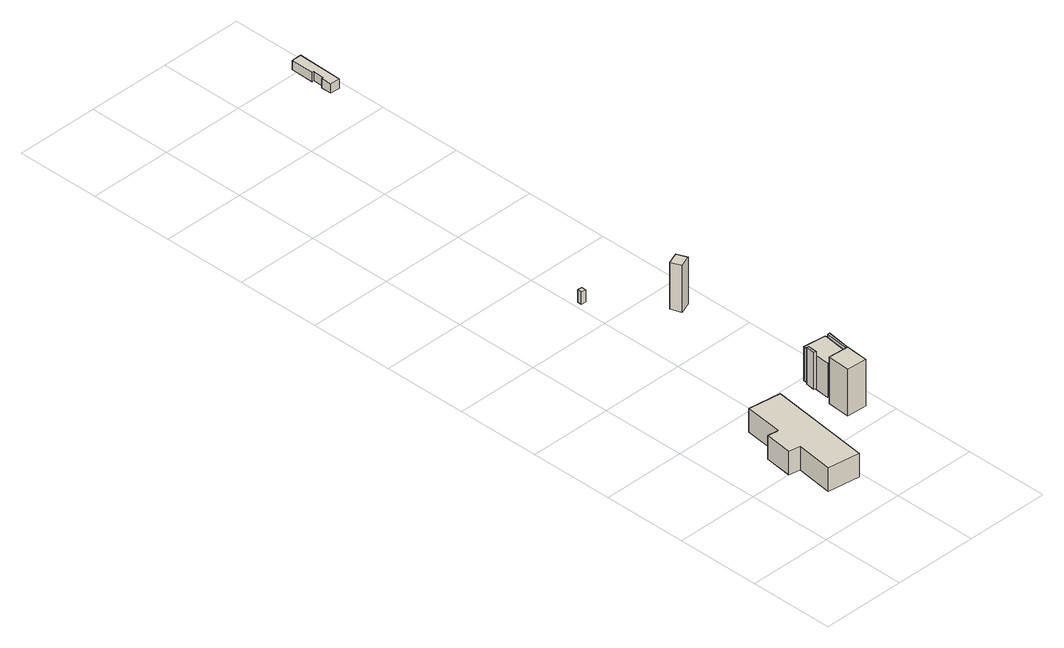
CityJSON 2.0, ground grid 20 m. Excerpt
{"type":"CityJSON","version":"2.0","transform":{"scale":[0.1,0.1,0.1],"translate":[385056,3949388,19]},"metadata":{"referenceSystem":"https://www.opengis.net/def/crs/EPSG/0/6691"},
"CityObjects":{
"building1":{"type":"Building","attributes":{"class":3001,"usage":421,"measuredHeight":14.8,"storeysAboveGround":1,"storeysBelowGround":0,"prefecture":13,"city":13103,"footprintArea":211.07,"fireproofType":1001,"coverageRatio":60,"floorAreaRatio":200,"surveyYear":2021,"urbanPlanType":21,"areaClassificationType":22,"landUseType":214,"districts":"3","detailedUsage":"1110"},"geometry":[{"type":"Solid","lod":"1","boundaries":[[[[0,1,2,3,4,5,6,7]],[[0,7,8,9]],[[7,6,10,8]],[[6,5,11,10]],[[5,4,12,11]],[[4,3,13,12]],[[3,2,14,13]],[[2,1,15,14]],[[1,0,9,15]],[[9,8,10,11,12,13,14,15]]]]}]},
"building2":{"type":"Building","attributes":{"class":3003,"usage":421,"measuredHeight":16.2,"storeysAboveGround":1,"storeysBelowGround":0,"prefecture":13,"city":13103,"footprintArea":25.93,"fireproofType":1001,"coverageRatio":60,"floorAreaRatio":200,"surveyYear":2021,"urbanPlanType":21,"areaClassificationType":22,"landUseType":214,"districts":"3","detailedUsage":"1110"},"geometry":[{"type":"Solid","lod":"1","boundaries":[[[[16,17,18,19]],[[16,19,20,21]],[[19,18,22,20]],[[18,17,23,22]],[[17,16,21,23]],[[21,20,22,23]]]]}]},
"building3":{"type":"Building","attributes":{"class":3003,"usage":461,"measuredHeight":9.9,"storeysAboveGround":9999,"storeysBelowGround":9999,"prefecture":13,"city":13103,"footprintArea":-9999,"fireproofType":1011,"coverageRatio":60,"floorAreaRatio":200,"surveyYear":1,"urbanPlanType":21,"areaClassificationType":22,"landUseType":214,"districts":"3","detailedUsage":"0"},"geometry":[{"type":"Solid","lod":"1","boundaries":[[[[24,25,26,27]],[[24,27,28,29]],[[27,26,30,28]],[[26,25,31,30]],[[25,24,29,31]],[[29,28,30,31]]]]}]},
"building4":{"type":"Building","attributes":{"class":3001,"usage":421,"measuredHeight":13,"storeysAboveGround":1,"storeysBelowGround":0,"prefecture":13,"city":13103,"footprintArea":38.84,"fireproofType":1001,"coverageRatio":60,"floorAreaRatio":200,"surveyYear":2021,"urbanPlanType":21,"areaClassificationType":22,"landUseType":214,"districts":"3","detailedUsage":"1110"},"geometry":[{"type":"Solid","lod":"1","boundaries":[[[[32,33,34,35,36,37,38,39,40]],[[32,40,41,42]],[[40,39,43,41]],[[39,38,44,43]],[[38,37,45,44]],[[37,36,46,45]],[[36,35,47,46]],[[35,34,48,47]],[[34,33,49,48]],[[33,32,42,49]],[[42,41,43,44,45,46,47,48,49]]]]}]},
"building5":{"type":"Building","attributes":{"class":3003,"usage":461,"measuredHeight":12.9,"storeysAboveGround":9999,"storeysBelowGround":9999,"prefecture":13,"city":13103,"footprintArea":-9999,"fireproofType":1011,"coverageRatio":60,"floorAreaRatio":200,"surveyYear":1,"urbanPlanType":21,"areaClassificationType":22,"landUseType":214,"districts":"3","detailedUsage":"0"},"geometry":[{"type":"Solid","lod":"1","boundaries":[[[[50,51,52,53]],[[50,53,54,55]],[[53,52,56,54]],[[52,51,57,56]],[[51,50,55,57]],[[55,54,56,57]]]]}]},
"building6":{"type":"Building","attributes":{"class":3003,"usage":421,"measuredHeight":-9999,"storeysAboveGround":1,"storeysBelowGround":0,"prefecture":13,"city":13103,"footprintArea":1.14,"fireproofType":1001,"coverageRatio":60,"floorAreaRatio":200,"surveyYear":2021,"urbanPlanType":21,"areaClassificationType":22,"landUseType":214,"districts":"3","detailedUsage":"1110"},"geometry":[{"type":"Solid","lod":"1","boundaries":[[[[58,59,60,61]],[[58,61,62,63]],[[61,60,64,62]],[[60,59,65,64]],[[59,58,63,65]],[[63,62,64,65]]]]}]},
"building7":{"type":"Building","attributes":{"class":3001,"usage":461,"measuredHeight":14.1,"storeysAboveGround":9999,"storeysBelowGround":9999,"prefecture":13,"city":13103,"footprintArea":-9999,"fireproofType":1011,"coverageRatio":60,"floorAreaRatio":200,"surveyYear":1,"urbanPlanType":21,"areaClassificationType":22,"landUseType":214,"districts":"3","detailedUsage":"0"},"geometry":[{"type":"Solid","lod":"1","boundaries":[[[[66,67,68,69]],[[66,69,70,71]],[[69,68,72,70]],[[68,67,73,72]],[[67,66,71,73]],[[71,70,72,73]]]]}]},
"building8":{"type":"Building","attributes":{"class":3001,"usage":454,"measuredHeight":2.5,"storeysAboveGround":1,"storeysBelowGround":0,"prefecture":13,"city":13104,"footprintArea":6.08,"fireproofType":1002,"coverageRatio":60,"floorAreaRatio":300,"surveyYear":2021,"urbanPlanType":21,"areaClassificationType":22,"landUseType":217,"districts":"5","detailedUsage":"3002"},"geometry":[{"type":"Solid","lod":"1","boundaries":[[[[74,75,76,77,78,79,80,81]],[[74,81,82,83]],[[81,80,84,82]],[[80,79,85,84]],[[79,78,86,85]],[[78,77,87,86]],[[77,76,88,87]],[[76,75,89,88]],[[75,74,83,89]],[[83,82,84,85,86,87,88,89]]]]}]}
},
"vertices":[
[24,18,105],[36,106,105],[9,110,105],[17,176,105],[43,173,105],[54,264,105],[132,254,105],[101,8,105],[101,8,162],[24,18,162],[132,254,162],[54,264,162],[43,173,162],[17,176,162],[9,110,162],[36,106,162],
[275,210,108],[271,156,108],[223,159,108],[227,213,108],[227,213,222],[275,210,222],[223,159,222],[271,156,222],
[229,251,124],[224,252,124],[226,274,124],[231,273,124],[231,273,214],[229,251,214],[226,274,214],[224,252,214],
[286,275,122],[278,216,122],[278,210,122],[275,210,122],[225,216,122],[229,251,122],[231,273,122],[233,288,122],[286,282,122],[286,282,205],[286,275,205],[233,288,205],[231,273,205],[229,251,205],[225,216,205],[275,210,205],[278,210,205],[278,216,205],
[286,275,123],[291,275,123],[283,215,123],[278,216,123],[278,216,213],[286,275,213],[283,215,213],[291,275,213],
[125,800,103],[136,799,103],[135,788,103],[124,789,103],[124,789,133],[125,800,133],[135,788,133],[136,799,133],
[255,625,120],[227,614,120],[217,639,120],[245,650,120],[245,650,234],[255,625,234],[217,639,234],[227,614,234],
[387,1812,9],[385,1704,9],[362,1705,9],[362,1730,9],[367,1730,9],[368,1757,9],[363,1757,9],[364,1812,9],[364,1812,32],[387,1812,32],[363,1757,32],[368,1757,32],[367,1730,32],[362,1730,32],[362,1705,32],[385,1704,32]
]}
